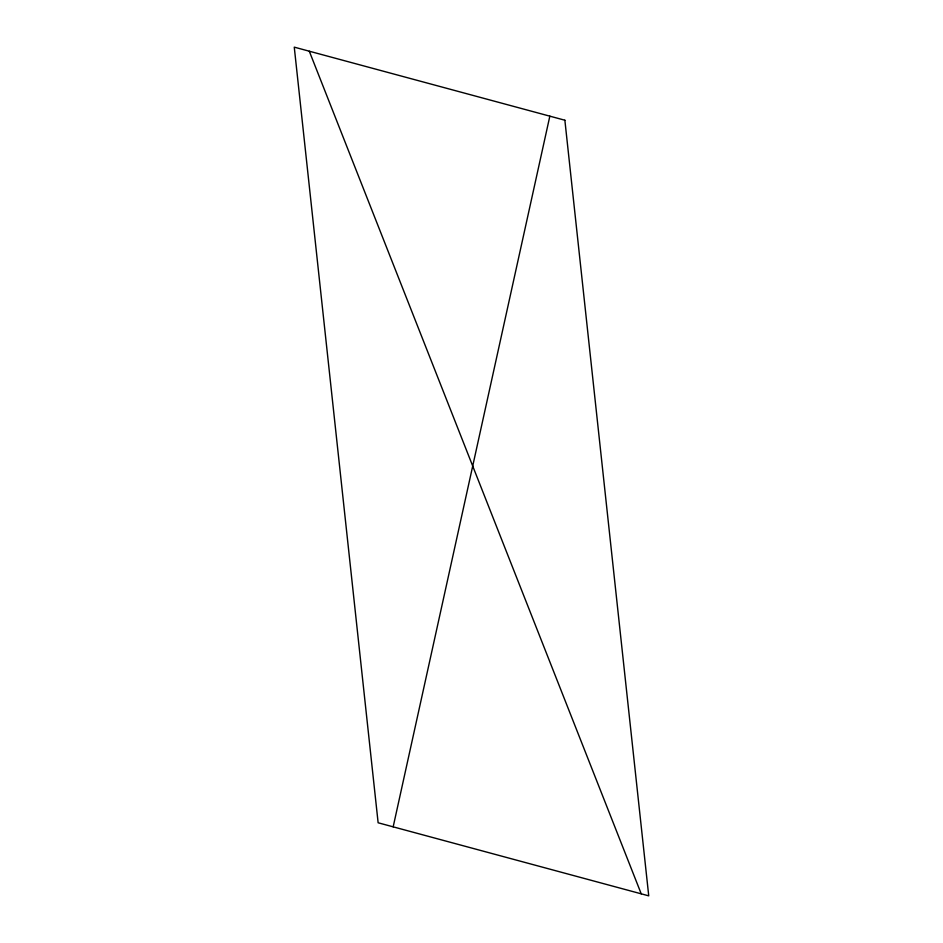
<?xml version="1.0" encoding="UTF-8"?>
<svg xmlns="http://www.w3.org/2000/svg" width="943" height="943" viewBox="0 0 943 943"><rect width="100%" height="100%" fill="white"/><g stroke="black" fill="none" stroke-linecap="round" stroke-linejoin="round"><path stroke-width="1.41" d="M393.172 826.834L549.84 116.166M309.292 51.205L641.228 893.823M564.869 120.221L294.263 47.15L378.131 822.779L648.737 895.85L564.869 120.221"/></g></svg>
